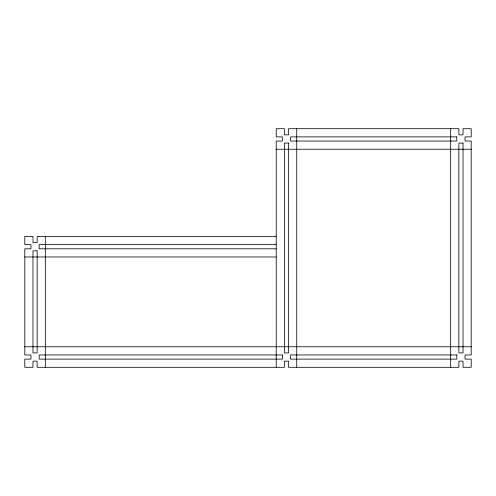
<?xml version="1.0" encoding="UTF-8"?>
<svg xmlns="http://www.w3.org/2000/svg" width="496" height="496" viewBox="0 0 496 496"><rect width="100%" height="100%" fill="white"/><g stroke="black" fill="none" stroke-linecap="round" stroke-linejoin="round"><path stroke-width="0.74" d="M276.222 149.228L471.2 149.228M276.222 236.456L37.144 236.456L37.144 242.612L32.978 242.612L32.978 236.456L24.8 236.456L24.8 244.633L30.957 244.633L30.957 248.8L24.8 248.8L24.8 354.95L30.957 354.95L30.957 359.116L24.8 359.116L24.8 367.294L32.978 367.294L32.978 361.138L37.144 361.138L37.144 367.294L284.4 367.294L284.4 361.138L288.567 361.138L288.567 367.294L458.856 367.294L458.856 361.138L463.022 361.138L463.022 367.294L471.2 367.294L471.2 359.116L465.043 359.116L465.043 354.95L471.2 354.95L471.2 141.05L465.043 141.05L465.043 136.884L471.2 136.884L471.2 128.706L463.022 128.706L463.022 134.862L458.856 134.862L458.856 128.706L288.567 128.706L288.567 134.862L284.4 134.862L284.4 128.706L276.222 128.706L276.222 136.884L282.379 136.884L282.379 141.05L276.222 141.05L276.222 367.294M276.222 244.633L39.165 244.633L39.165 248.8L276.222 248.8M24.8 256.978L276.222 256.978M24.8 346.772L471.2 346.772M450.678 128.706L450.678 367.294M296.744 128.706L296.744 367.294M45.322 236.456L45.322 367.294M456.835 136.884L290.588 136.884L290.588 141.05L456.835 141.05L456.835 136.884M288.567 143.071L284.4 143.071L284.4 352.929L288.567 352.929L288.567 143.071M463.022 143.071L458.856 143.071L458.856 352.929L463.022 352.929L463.022 143.071M37.144 250.821L32.978 250.821L32.978 352.929L37.144 352.929L37.144 250.821M282.379 354.95L39.165 354.95L39.165 359.116L282.379 359.116L282.379 354.95M456.835 354.95L290.588 354.95L290.588 359.116L456.835 359.116L456.835 354.95"/></g></svg>
